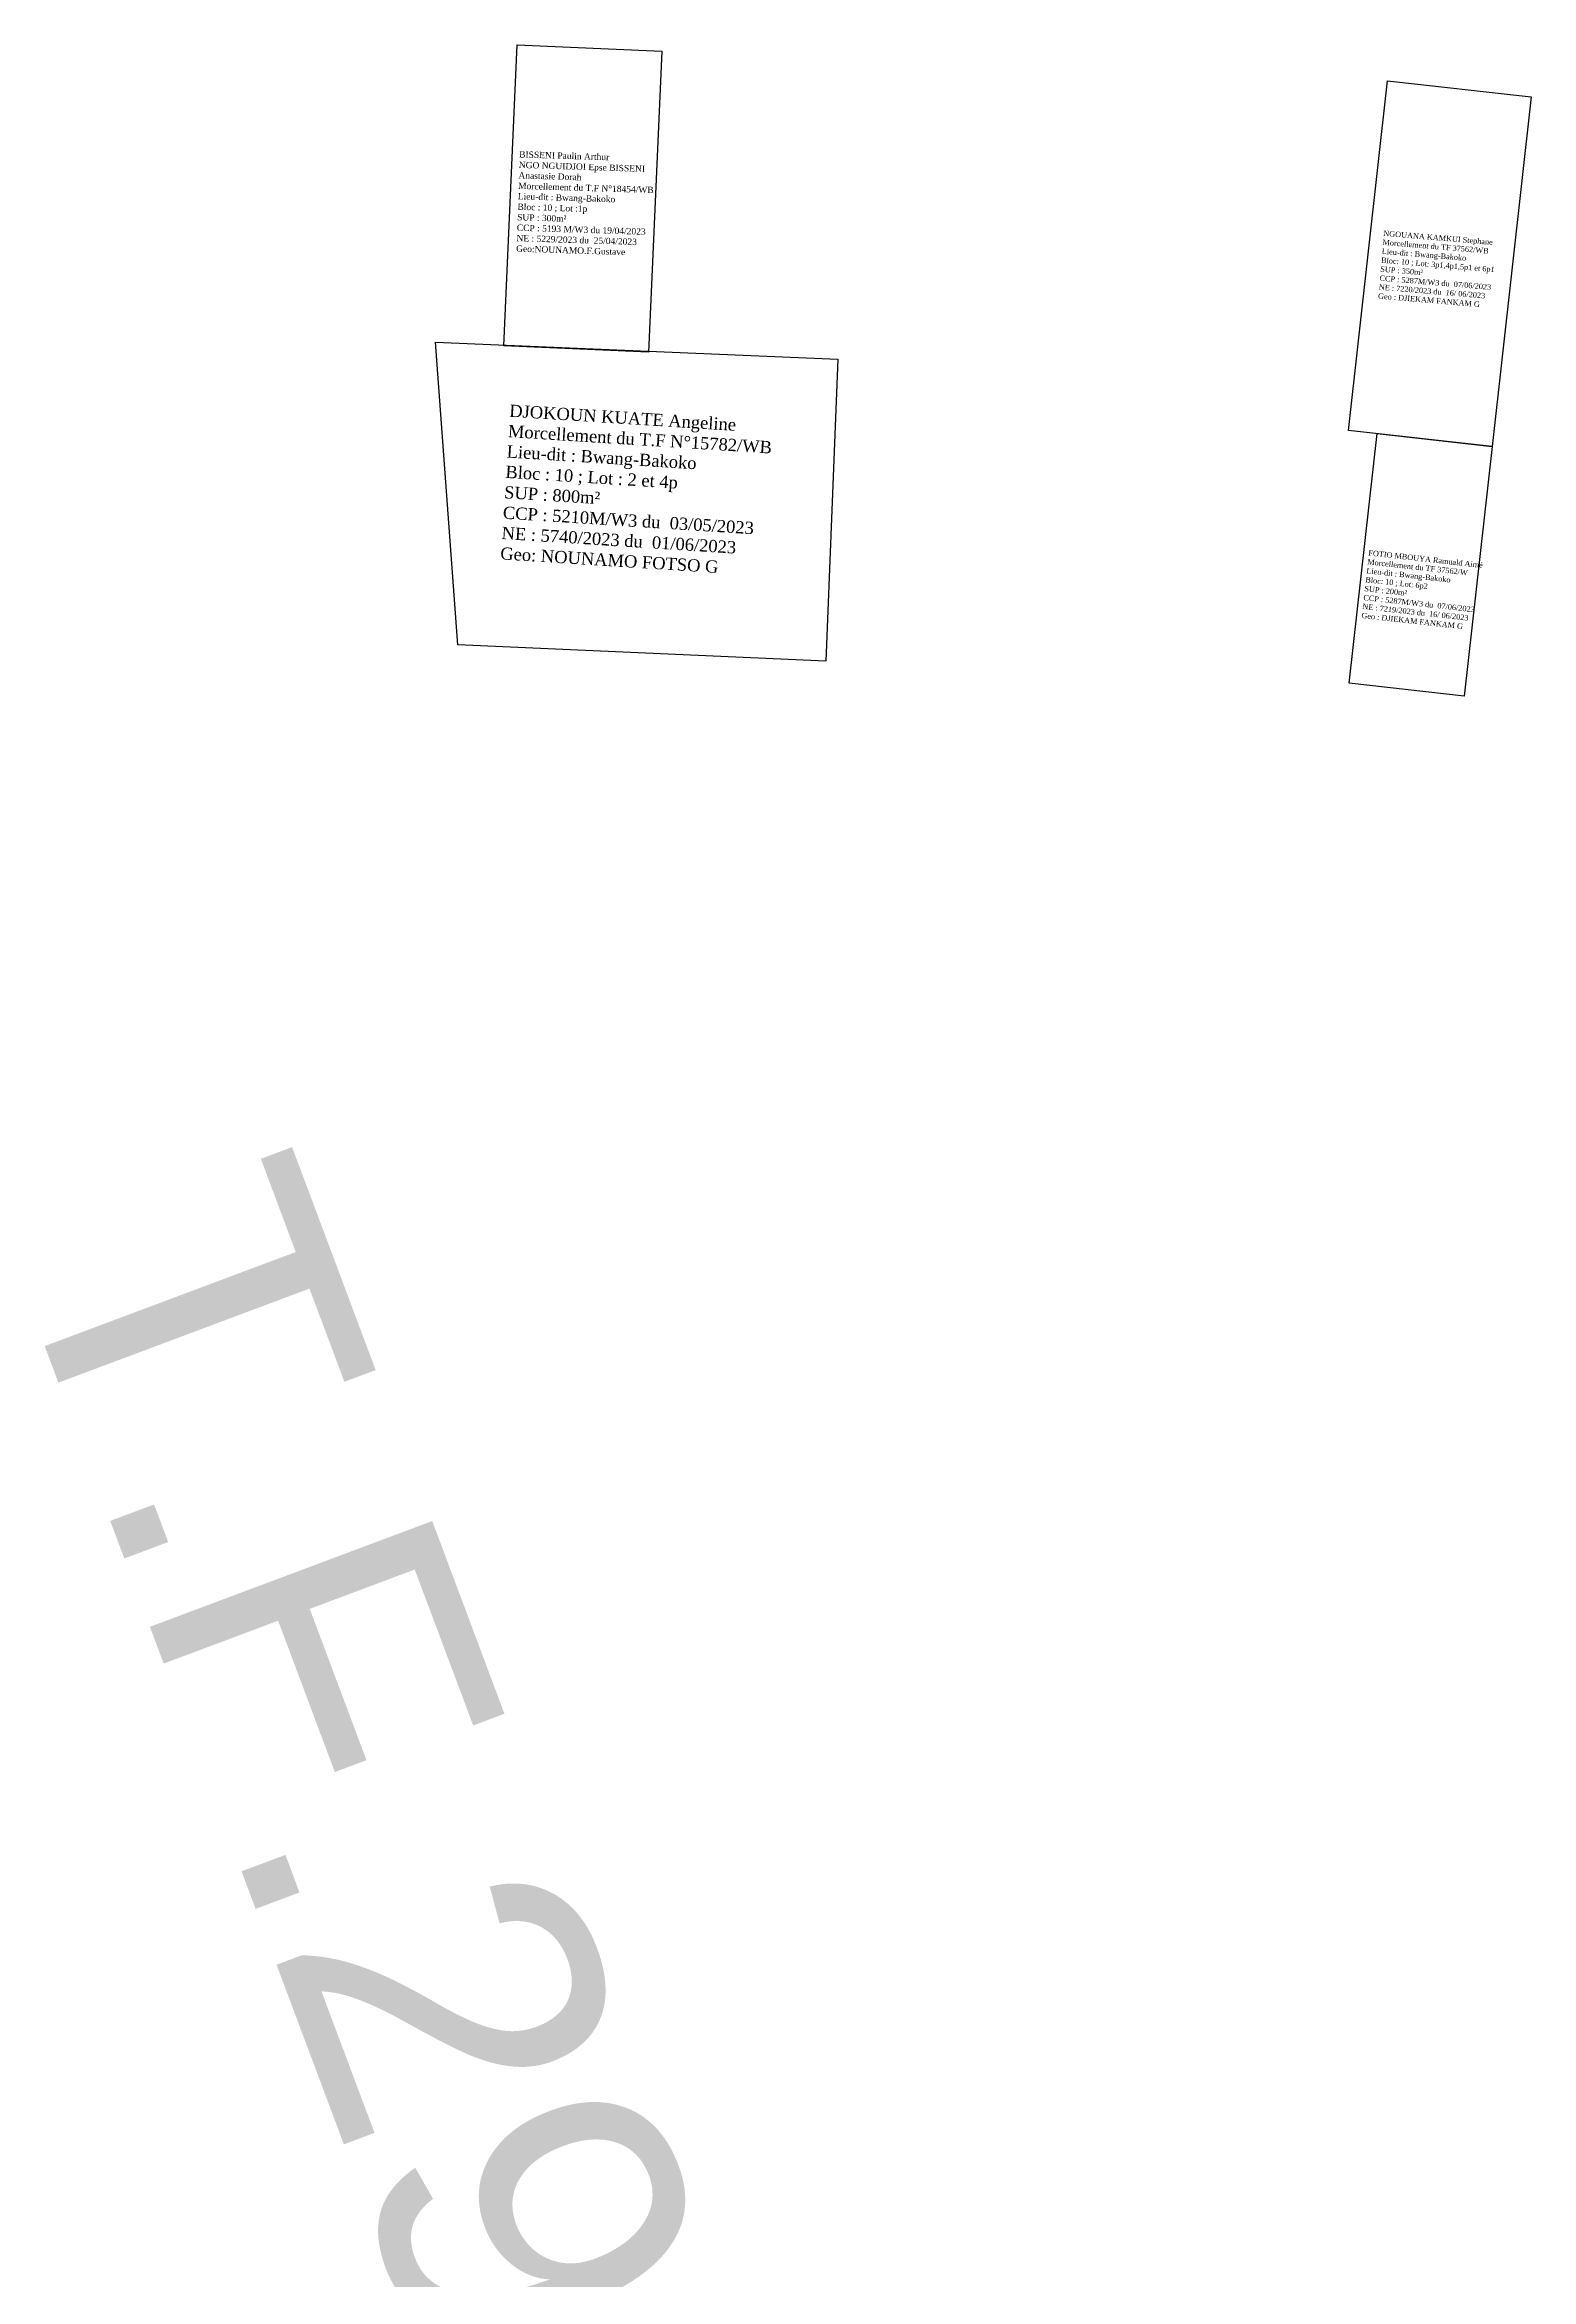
# Model space of a CAD drawing. Header units: millimetres. Extents: x 587399 to 927168, y 438565 to 1444955.
# Drawn here: x 591630.6 to 591753.9, y 439531.5 to 439716.8 of the extents above; entities that cross this region are included whole.
import ezdxf

# ---------------------------------------------------------------- set-up
doc = ezdxf.new("R2010")
doc.units = ezdxf.units.MM
doc.header["$LTSCALE"] = 2
doc.layers.add('end maj 26 02 2021', color=7, linetype='Continuous')
doc.layers.add('MAJ APRES LE 13.01.2023', color=222, linetype='Continuous', lineweight=30)
doc.styles.get("Standard").update_dxf_attribs({"font": 'arial.ttf'})

msp = doc.modelspace()

# ---------------------------------------------------------------- linework, layer by layer
at = {"flags": 128}
msp.add_lwpolyline([(591663.02, 439692.154), (591696.372, 439690.754), (591695.377, 439665.702), (591664.867, 439667.061)], close=True, dxfattribs=at)
at = {"layer": 'MAJ APRES LE 13.01.2023', "flags": 128}
for points in [[(591669.784, 439716.837), (591681.774, 439716.311), (591680.671, 439691.33), (591668.682, 439691.874)], [(591741.946, 439713.842), (591753.872, 439712.509), (591750.633, 439683.522), (591738.707, 439684.855)], [(591741.092, 439684.588), (591750.633, 439683.522), (591748.319, 439662.818), (591738.778, 439663.885)]]:
    msp.add_lwpolyline(points, close=True, dxfattribs=at)

# ---------------------------------------------------------------- texts
at = {"color": 3, "insert": (591669.165, 439687.002), "char_height": 1.01584, "width": 23.46944, "attachment_point": 1, "rotation": 356.4185}
msp.add_mtext('{\\fTimes New Roman|b0|i0|c0|p18;DJOKOUN KUATE Angeline  \\C7;\\P\\C1;Morcellement du T.F N°15782/WB     \\P\\C256;Lieu-dit : Bwang-Bakoko\\PBloc : 10 ; Lot : 2 et 4p\\PSUP : 800m²\\PCCP : 5210M/W3 du  03/05/2023\\PNE : 5740/2023 du  01/06/2023\\P\\C2;Geo: NOUNAMO FOTSO G}', dxfattribs=at)
at = {"layer": 'end maj 26 02 2021', "color": 3, "linetype": 'ByBlock', "lineweight": 30}
msp.add_text('T.F.29195/W', height=25, rotation=290.54178, dxfattribs=at).set_placement((591627.435, 439617.374))
at = {"layer": 'MAJ APRES LE 13.01.2023', "attachment_point": 1}
for s, insert, char_height, width, rotation in [('{\\fTimes New Roman|b0|i0|c0|p18;BISSENI Paulin Arthur \\PNGO NGUIDJOI Epse BISSENI Anastasie Dorah \\P\\C1;Morcellement du T.F N°18454/WB     \\P\\C256;Lieu-dit : Bwang-Bakoko\\PBloc : 10 ; Lot :1p\\PSUP : 300m²\\PCCP : 5193 M/W3 du 19/04/2023\\PNE : 5229/2023 du  25/04/2023\\P\\C1;Geo:NOUNAMO.F.Gustave}', (591669.954, 439708.009), 0.52104, 11.18492, 358.18447), ('{\\fTimes New Roman|b0|i0|c0|p18;NGOUANA KAMKUI Stephane       \\P\\C1;Morcellement du TF 37562/WB     \\P\\C256;Lieu-dit : Bwang-Bakoko\\PBloc: 10 ; Lot: 3p1,4p1,5p1 et 6p1\\PSUP : 350m²\\PCCP : 5287M/W3 du  07/06/2023\\PNE : 7220/2023 du  16/ 06/2023\\P\\C1;Geo : DJIEKAM FANKAM G}', (591741.622, 439701.433), 0.44737, 12.54884, 355.23375), ('{\\fTimes New Roman|b0|i0|c0|p18;FOTIO MBOUYA Ramuald Aimé       \\P\\C1;Morcellement du TF 37562/W     \\P\\C256;Lieu-dit : Bwang-Bakoko\\PBloc: 10 ; Lot: 6p2\\PSUP : 200m²\\PCCP : 5287M/W3 du  07/06/2023\\PNE : 7219/2023 du  16/ 06/2023\\P\\C1;Geo : DJIEKAM FANKAM G}', (591740.389, 439674.933), 0.44737, 12.54884, 353.69685)]:
    msp.add_mtext(s, dxfattribs=dict(at, insert=insert, char_height=char_height, width=width, rotation=rotation))

doc.saveas('drawing.dxf')
